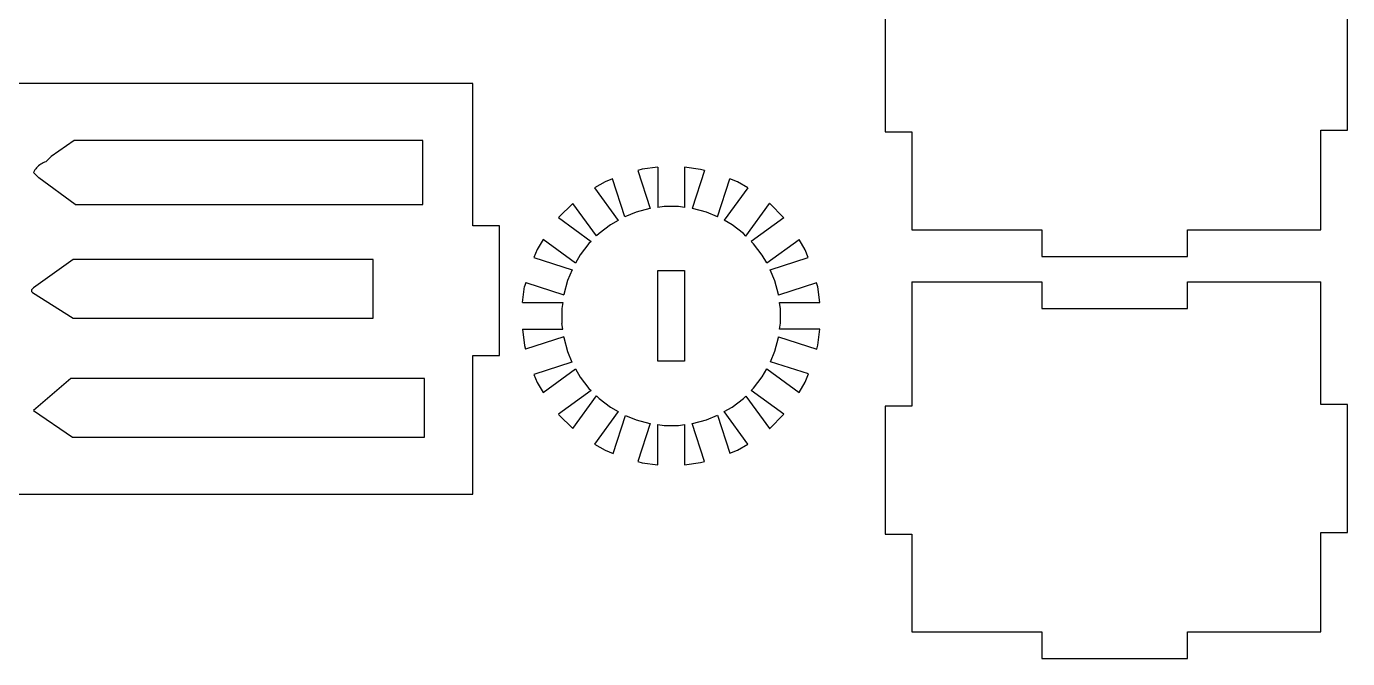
# Model space of a CAD drawing. Extents: x -3998 to 3998, y -3549 to 3549.
# Drawn here: x 3195 to 3938, y 1290 to 1646 of the extents above; entities that cross this region are included whole.
import ezdxf

# ---------------------------------------------------------------- set-up
doc = ezdxf.new("R2010")
doc.units = 0
doc.header["$MEASUREMENT"] = 0
doc.layers.get('0').update_dxf_attribs({"linetype": 'CONTINUOUS'})

msp = doc.modelspace()

# ---------------------------------------------------------------- linework, layer by layer
for p, q in [((3677.61, 1658.68), (3677.61, 1586.68)), ((3937.61, 1587.68), (3937.61, 1659.68)), ((3445.65, 1613.93), (3138.65, 1613.93)), ((3445.65, 1533.93), (3445.65, 1613.93)), ((3677.61, 1586.68), (3692.61, 1586.68)), ((3692.61, 1586.68), (3692.61, 1531.68)), ((3922.61, 1587.68), (3937.61, 1587.68)), ((3922.61, 1531.68), (3922.61, 1587.68)), ((3221.65, 1581.93), (3208.65, 1572.93)), ((3417.65, 1581.93), (3221.65, 1581.93)), ((3417.65, 1545.93), (3417.65, 1581.93)), ((3201.56, 1567.62), (3200.98, 1567.09)), ((3202.17, 1568.12), (3201.56, 1567.62)), ((3202.82, 1568.57), (3202.17, 1568.12)), ((3203.49, 1568.98), (3202.82, 1568.57)), ((3204.19, 1569.34), (3203.49, 1568.98)), ((3204.91, 1569.66), (3204.19, 1569.34)), ((3205.65, 1569.93), (3204.91, 1569.66)), ((3208.65, 1572.93), (3205.65, 1569.93)), ((3199.03, 1564.62), (3198.65, 1563.93)), ((3198.65, 1563.93), (3201.65, 1560.93)), ((3199.46, 1565.29), (3199.03, 1564.62)), ((3199.92, 1565.92), (3199.46, 1565.29)), ((3200.43, 1566.52), (3199.92, 1565.92)), ((3200.98, 1567.09), (3200.43, 1566.52)), ((3222.15, 1545.93), (3201.65, 1560.93)), ((3524.29, 1560.31), (3520.17, 1558.6)), ((3531.24, 1538.93), (3524.29, 1560.31)), ((3540.95, 1565.63), (3538.54, 1564.99)), ((3538.54, 1564.99), (3545.49, 1543.62)), ((3549.8, 1566.8), (3540.95, 1565.63)), ((3549.8, 1566.8), (3549.8, 1544.19)), ((3564.8, 1566.79), (3564.8, 1544.18)), ((3573.73, 1565.61), (3564.8, 1566.79)), ((3576.06, 1564.99), (3569.16, 1543.61)), ((3576.06, 1564.99), (3573.73, 1565.61)), ((3583.28, 1538.93), (3590.23, 1560.31)), ((3594.5, 1558.54), (3590.23, 1560.31)), ((3520.17, 1558.6), (3514.19, 1555.16)), ((3514.19, 1555.16), (3527.44, 1536.93)), ((3600.33, 1555.17), (3587.08, 1536.94)), ((3600.33, 1555.17), (3594.5, 1558.54)), ((3222.15, 1545.93), (3417.65, 1545.93)), ((3501.92, 1546.43), (3494.14, 1538.67)), ((3502.01, 1546.5), (3501.92, 1546.43)), ((3515.34, 1528.15), (3502.01, 1546.5)), ((3599.26, 1528.1), (3612.6, 1546.44)), ((3612.73, 1546.34), (3612.6, 1546.44)), ((3620.48, 1538.56), (3612.73, 1546.34)), ((3494.14, 1538.67), (3493.96, 1538.44)), ((3493.96, 1538.44), (3512.29, 1525.12)), ((3537.53, 1541.53), (3531.24, 1538.93)), ((3545.31, 1543.6), (3537.53, 1541.53)), ((3545.49, 1543.62), (3545.31, 1543.6)), ((3553.29, 1544.65), (3549.8, 1544.19)), ((3561.35, 1544.64), (3553.29, 1544.65)), ((3564.8, 1544.18), (3561.35, 1544.64)), ((3569.33, 1543.58), (3569.16, 1543.61)), ((3577.1, 1541.49), (3569.33, 1543.58)), ((3583.28, 1538.93), (3577.1, 1541.49)), ((3620.62, 1538.38), (3602.29, 1525.06)), ((3620.62, 1538.38), (3620.48, 1538.56)), ((3460.65, 1533.93), (3445.65, 1533.93)), ((3460.65, 1460.93), (3460.65, 1533.93)), ((3523.11, 1534.43), (3516.72, 1529.53)), ((3527.44, 1536.93), (3523.11, 1534.43)), ((3591.51, 1534.37), (3587.08, 1536.94)), ((3597.9, 1529.46), (3591.51, 1534.37)), ((3692.61, 1531.68), (3765.61, 1531.68)), ((3765.61, 1531.68), (3765.61, 1516.68)), ((3847.61, 1531.68), (3922.61, 1531.68)), ((3847.61, 1516.68), (3847.61, 1531.68)), ((3485.25, 1526.17), (3481.93, 1520.44)), ((3503.49, 1512.93), (3485.25, 1526.17)), ((3511.01, 1523.85), (3506.11, 1517.46)), ((3512.29, 1525.12), (3511.01, 1523.85)), ((3516.72, 1529.53), (3515.34, 1528.15)), ((3599.26, 1528.1), (3597.9, 1529.46)), ((3603.58, 1523.76), (3602.29, 1525.06)), ((3608.49, 1517.37), (3603.58, 1523.76)), ((3611.02, 1512.96), (3629.26, 1526.21)), ((3632.65, 1520.31), (3629.26, 1526.21)), ((3481.93, 1520.44), (3480.13, 1516.08)), ((3480.13, 1516.08), (3501.51, 1509.13)), ((3506.11, 1517.46), (3503.49, 1512.93)), ((3611.02, 1512.96), (3608.49, 1517.37)), ((3613.01, 1509.17), (3634.39, 1516.12)), ((3634.39, 1516.12), (3632.65, 1520.31)), ((3765.61, 1516.68), (3847.61, 1516.68)), ((3220.99, 1514.93), (3198.65, 1498.93)), ((3389.65, 1514.93), (3220.99, 1514.93)), ((3389.65, 1481.93), (3389.65, 1514.93)), ((3501.51, 1509.13), (3498.99, 1503.05)), ((3549.8, 1508.63), (3564.8, 1508.63)), ((3549.8, 1457.63), (3549.8, 1508.63)), ((3564.8, 1508.63), (3564.8, 1457.63)), ((3615.58, 1502.95), (3613.01, 1509.17)), ((3475.47, 1501.91), (3474.87, 1499.68)), ((3475.47, 1501.91), (3496.86, 1495)), ((3498.99, 1503.05), (3496.89, 1495.28)), ((3617.65, 1495.17), (3615.58, 1502.95)), ((3639.07, 1501.87), (3617.69, 1494.92)), ((3639.69, 1499.53), (3639.07, 1501.87)), ((3692.61, 1502.43), (3692.61, 1432.43)), ((3692.61, 1502.43), (3765.61, 1502.43)), ((3765.61, 1502.43), (3765.61, 1487.43)), ((3847.61, 1502.43), (3922.61, 1502.43)), ((3847.61, 1487.43), (3847.61, 1502.43)), ((3922.61, 1433.43), (3922.61, 1502.43)), ((3198.65, 1498.93), (3197.65, 1497.93)), ((3197.65, 1497.93), (3197.65, 1496.93)), ((3197.65, 1496.93), (3198.1, 1496.35)), ((3198.1, 1496.35), (3220.99, 1481.93)), ((3473.68, 1490.67), (3474.87, 1499.68)), ((3496.89, 1495.28), (3496.86, 1495)), ((3617.69, 1494.92), (3617.65, 1495.17)), ((3640.85, 1490.67), (3639.69, 1499.53)), ((3473.68, 1490.67), (3496.29, 1490.67)), ((3496.29, 1490.67), (3495.84, 1487.29)), ((3495.84, 1487.29), (3495.84, 1483.48)), ((3618.24, 1490.67), (3640.85, 1490.67)), ((3618.7, 1487.19), (3618.24, 1490.67)), ((3618.7, 1483.13), (3618.7, 1487.19)), ((3765.61, 1487.43), (3847.61, 1487.43)), ((3220.99, 1481.93), (3389.65, 1481.93)), ((3495.84, 1483.48), (3495.84, 1482.77)), ((3495.84, 1482.77), (3495.84, 1478.96)), ((3496.28, 1475.67), (3495.84, 1478.96)), ((3618.26, 1475.67), (3618.7, 1479.07)), ((3618.7, 1479.07), (3618.7, 1483.13)), ((3473.67, 1475.67), (3496.28, 1475.67)), ((3473.67, 1475.67), (3474.87, 1466.58)), ((3496.84, 1471.42), (3475.43, 1464.47)), ((3496.84, 1471.42), (3496.89, 1470.98)), ((3496.89, 1470.98), (3498.99, 1463.21)), ((3615.58, 1463.3), (3617.65, 1471.09)), ((3617.65, 1471.09), (3617.69, 1471.41)), ((3617.69, 1471.41), (3639.08, 1464.46)), ((3640.86, 1475.67), (3618.26, 1475.67)), ((3639.69, 1466.72), (3640.86, 1475.67)), ((3474.87, 1466.58), (3475.43, 1464.47)), ((3639.08, 1464.46), (3639.69, 1466.72)), ((3445.65, 1382.93), (3445.65, 1460.93)), ((3445.65, 1460.93), (3460.65, 1460.93)), ((3501.49, 1457.17), (3480.11, 1450.22)), ((3498.99, 1463.21), (3501.49, 1457.17)), ((3564.8, 1457.63), (3549.8, 1457.63)), ((3613.15, 1457.44), (3615.58, 1463.3)), ((3634.55, 1450.53), (3613.15, 1457.44)), ((3480.11, 1450.22), (3481.93, 1445.81)), ((3485.26, 1440.08), (3503.49, 1453.32)), ((3503.49, 1453.32), (3506.11, 1448.8)), ((3506.11, 1448.8), (3511.01, 1442.41)), ((3603.58, 1442.5), (3608.49, 1448.88)), ((3608.49, 1448.88), (3611.04, 1453.33)), ((3611.04, 1453.33), (3629.28, 1440.08)), ((3632.65, 1445.95), (3634.55, 1450.53)), ((3219.65, 1447.93), (3198.65, 1429.93)), ((3418.65, 1447.93), (3219.65, 1447.93)), ((3418.65, 1414.93), (3418.65, 1447.93)), ((3481.93, 1445.81), (3485.26, 1440.08)), ((3511.01, 1442.41), (3512.24, 1441.19)), ((3602.26, 1441.16), (3603.58, 1442.5)), ((3629.28, 1440.08), (3632.65, 1445.95)), ((3512.24, 1441.19), (3493.91, 1427.88)), ((3501.92, 1419.83), (3515.3, 1438.14)), ((3515.3, 1438.14), (3516.72, 1436.73)), ((3516.72, 1436.73), (3523.11, 1431.82)), ((3591.51, 1431.89), (3597.9, 1436.79)), ((3597.9, 1436.79), (3599.23, 1438.12)), ((3599.23, 1438.12), (3612.55, 1419.78)), ((3620.59, 1427.84), (3602.26, 1441.16)), ((3198.65, 1429.93), (3220.65, 1414.93)), ((3493.91, 1427.88), (3494.14, 1427.58)), ((3494.14, 1427.58), (3501.92, 1419.83)), ((3527.46, 1429.32), (3514.2, 1411.09)), ((3523.11, 1431.82), (3527.46, 1429.32)), ((3524.65, 1405.8), (3531.56, 1427.2)), ((3531.56, 1427.2), (3537.53, 1424.73)), ((3577.1, 1424.77), (3583.28, 1427.33)), ((3583.28, 1427.33), (3590.22, 1405.94)), ((3587.1, 1429.33), (3591.51, 1431.89)), ((3600.34, 1411.1), (3587.1, 1429.33)), ((3612.73, 1419.91), (3620.48, 1427.7)), ((3620.48, 1427.7), (3620.59, 1427.84)), ((3677.61, 1432.43), (3677.61, 1360.43)), ((3692.61, 1432.43), (3677.61, 1432.43)), ((3937.61, 1433.43), (3922.61, 1433.43)), ((3937.61, 1361.43), (3937.61, 1433.43)), ((3537.53, 1424.73), (3545.31, 1422.66)), ((3545.5, 1422.63), (3538.58, 1401.25)), ((3545.31, 1422.66), (3545.5, 1422.63)), ((3549.8, 1422.07), (3553.29, 1421.61)), ((3549.8, 1399.46), (3549.8, 1422.07)), ((3553.29, 1421.61), (3561.35, 1421.62)), ((3561.35, 1421.62), (3564.8, 1422.08)), ((3564.8, 1422.08), (3564.8, 1399.47)), ((3569.03, 1422.63), (3569.33, 1422.67)), ((3575.98, 1401.25), (3569.03, 1422.63)), ((3569.33, 1422.67), (3577.1, 1424.77)), ((3612.55, 1419.78), (3612.73, 1419.91)), ((3220.65, 1414.93), (3418.65, 1414.93)), ((3514.2, 1411.09), (3520.17, 1407.66)), ((3520.17, 1407.66), (3524.65, 1405.8)), ((3590.22, 1405.94), (3594.5, 1407.71)), ((3594.5, 1407.71), (3600.34, 1411.1)), ((3538.58, 1401.25), (3540.95, 1400.62)), ((3540.95, 1400.62), (3549.8, 1399.46)), ((3564.8, 1399.47), (3573.73, 1400.64)), ((3573.73, 1400.64), (3575.98, 1401.25)), ((3138.65, 1382.93), (3445.65, 1382.93)), ((3677.61, 1360.43), (3692.61, 1360.43)), ((3692.61, 1360.43), (3692.61, 1305.43)), ((3922.61, 1361.43), (3937.61, 1361.43)), ((3922.61, 1305.43), (3922.61, 1361.43)), ((3692.61, 1305.43), (3765.61, 1305.43)), ((3765.61, 1305.43), (3765.61, 1290.43)), ((3847.61, 1305.43), (3922.61, 1305.43)), ((3847.61, 1290.43), (3847.61, 1305.43)), ((3765.61, 1290.43), (3847.61, 1290.43))]:
    msp.add_line(p, q)

doc.saveas('drawing.dxf')
